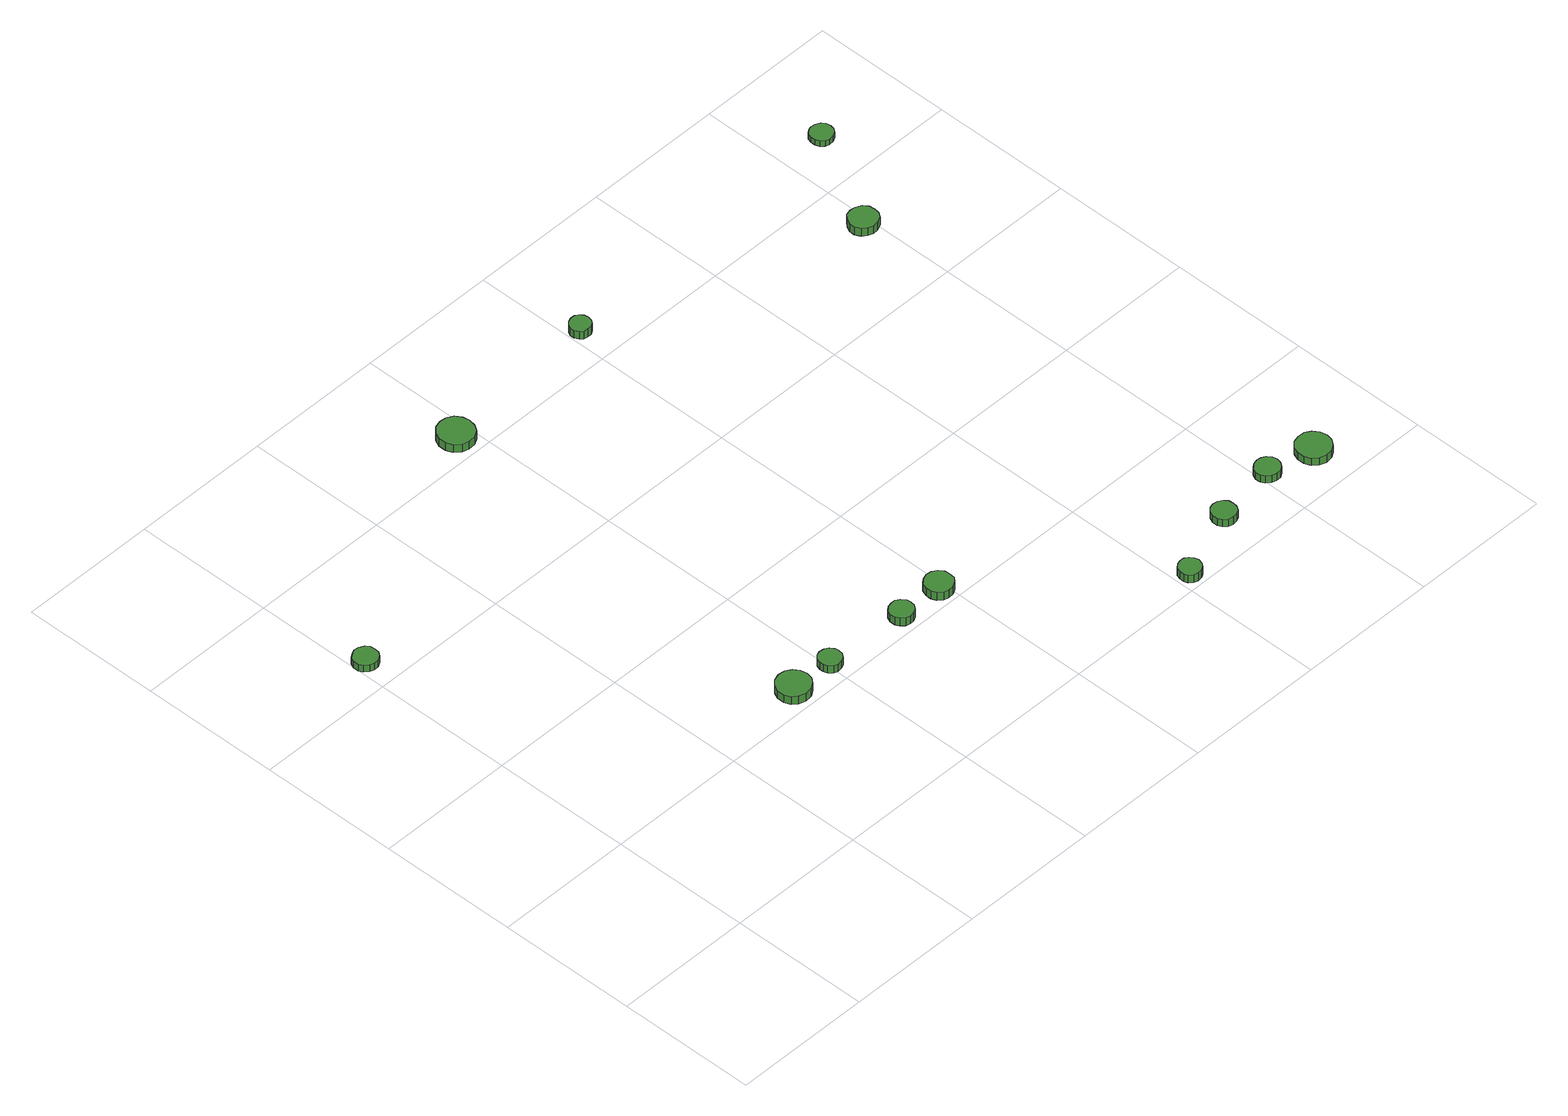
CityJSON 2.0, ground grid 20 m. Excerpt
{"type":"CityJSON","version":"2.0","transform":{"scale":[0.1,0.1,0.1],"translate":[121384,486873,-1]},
"CityObjects":{
"tree1":{"type":"SolitaryVegetationObject","attributes":{"function":"something"},"geometry":[{"type":"MultiSurface","lod":"1","boundaries":[[[0,1,2,3,4,5,6,7,8,9,10,11,12,13,14]],[[15,16,17,18,19,20,21,22,23,24,25,26,27,28,29]],[[0,29,28,1]],[[1,28,27,2]],[[2,27,26,3]],[[3,26,25,4]],[[4,25,24,5]],[[5,24,23,6]],[[6,23,22,7]],[[7,22,21,8]],[[8,21,20,9]],[[9,20,19,10]],[[10,19,18,11]],[[11,18,17,12]],[[12,17,16,13]],[[13,16,15,14]],[[14,15,29,0]]]}]},
"tree2":{"type":"SolitaryVegetationObject","attributes":{"function":"something"},"geometry":[{"type":"MultiSurface","lod":"1","boundaries":[[[30,31,32,33,34,35,36,37,38,39,40,41,42,43,44]],[[45,46,47,48,49,50,51,52,53,54,55,56,57,58,59]],[[30,59,58,31]],[[31,58,57,32]],[[32,57,56,33]],[[33,56,55,34]],[[34,55,54,35]],[[35,54,53,36]],[[36,53,52,37]],[[37,52,51,38]],[[38,51,50,39]],[[39,50,49,40]],[[40,49,48,41]],[[41,48,47,42]],[[42,47,46,43]],[[43,46,45,44]],[[44,45,59,30]]]}]},
"tree3":{"type":"SolitaryVegetationObject","attributes":{"function":"something"},"geometry":[{"type":"MultiSurface","lod":"1","boundaries":[[[60,61,62,63,64,65,66,67,68,69,70,71,72,73,74]],[[75,76,77,78,79,80,81,82,83,84,85,86,87,88,89]],[[60,89,88,61]],[[61,88,87,62]],[[62,87,86,63]],[[63,86,85,64]],[[64,85,84,65]],[[65,84,83,66]],[[66,83,82,67]],[[67,82,81,68]],[[68,81,80,69]],[[69,80,79,70]],[[70,79,78,71]],[[71,78,77,72]],[[72,77,76,73]],[[73,76,75,74]],[[74,75,89,60]]]}]},
"tree4":{"type":"SolitaryVegetationObject","attributes":{"function":"something"},"geometry":[{"type":"MultiSurface","lod":"1","boundaries":[[[90,91,92,93,94,95,96,97,98,99,100,101,102,103,104]],[[105,106,107,108,109,110,111,112,113,114,115,116,117,118,119]],[[90,119,118,91]],[[91,118,117,92]],[[92,117,116,93]],[[93,116,115,94]],[[94,115,114,95]],[[95,114,113,96]],[[96,113,112,97]],[[97,112,111,98]],[[98,111,110,99]],[[99,110,109,100]],[[100,109,108,101]],[[101,108,107,102]],[[102,107,106,103]],[[103,106,105,104]],[[104,105,119,90]]]}]},
"tree5":{"type":"SolitaryVegetationObject","attributes":{"function":"something"},"geometry":[{"type":"MultiSurface","lod":"1","boundaries":[[[120,121,122,123,124,125,126,127,128,129,130,131,132,133,134]],[[135,136,137,138,139,140,141,142,143,144,145,146,147,148,149]],[[120,149,148,121]],[[121,148,147,122]],[[122,147,146,123]],[[123,146,145,124]],[[124,145,144,125]],[[125,144,143,126]],[[126,143,142,127]],[[127,142,141,128]],[[128,141,140,129]],[[129,140,139,130]],[[130,139,138,131]],[[131,138,137,132]],[[132,137,136,133]],[[133,136,135,134]],[[134,135,149,120]]]}]},
"tree6":{"type":"SolitaryVegetationObject","attributes":{"function":"something"},"geometry":[{"type":"MultiSurface","lod":"1","boundaries":[[[150,151,152,153,154,155,156,157,158,159,160,161,162,163,164]],[[165,166,167,168,169,170,171,172,173,174,175,176,177,178,179]],[[150,179,178,151]],[[151,178,177,152]],[[152,177,176,153]],[[153,176,175,154]],[[154,175,174,155]],[[155,174,173,156]],[[156,173,172,157]],[[157,172,171,158]],[[158,171,170,159]],[[159,170,169,160]],[[160,169,168,161]],[[161,168,167,162]],[[162,167,166,163]],[[163,166,165,164]],[[164,165,179,150]]]}]},
"tree7":{"type":"SolitaryVegetationObject","attributes":{"function":"something"},"geometry":[{"type":"MultiSurface","lod":"1","boundaries":[[[180,181,182,183,184,185,186,187,188,189,190,191,192,193,194]],[[195,196,197,198,199,200,201,202,203,204,205,206,207,208,209]],[[180,209,208,181]],[[181,208,207,182]],[[182,207,206,183]],[[183,206,205,184]],[[184,205,204,185]],[[185,204,203,186]],[[186,203,202,187]],[[187,202,201,188]],[[188,201,200,189]],[[189,200,199,190]],[[190,199,198,191]],[[191,198,197,192]],[[192,197,196,193]],[[193,196,195,194]],[[194,195,209,180]]]}]},
"tree8":{"type":"SolitaryVegetationObject","attributes":{"function":"something"},"geometry":[{"type":"MultiSurface","lod":"1","boundaries":[[[210,211,212,213,214,215,216,217,218,219,220,221,222,223,224]],[[225,226,227,228,229,230,231,232,233,234,235,236,237,238,239]],[[210,239,238,211]],[[211,238,237,212]],[[212,237,236,213]],[[213,236,235,214]],[[214,235,234,215]],[[215,234,233,216]],[[216,233,232,217]],[[217,232,231,218]],[[218,231,230,219]],[[219,230,229,220]],[[220,229,228,221]],[[221,228,227,222]],[[222,227,226,223]],[[223,226,225,224]],[[224,225,239,210]]]}]},
"tree9":{"type":"SolitaryVegetationObject","attributes":{"function":"something"},"geometry":[{"type":"MultiSurface","lod":"1","boundaries":[[[240,241,242,243,244,245,246,247,248,249,250,251,252,253,254]],[[255,256,257,258,259,260,261,262,263,264,265,266,267,268,269]],[[240,269,268,241]],[[241,268,267,242]],[[242,267,266,243]],[[243,266,265,244]],[[244,265,264,245]],[[245,264,263,246]],[[246,263,262,247]],[[247,262,261,248]],[[248,261,260,249]],[[249,260,259,250]],[[250,259,258,251]],[[251,258,257,252]],[[252,257,256,253]],[[253,256,255,254]],[[254,255,269,240]]]}]},
"tree10":{"type":"SolitaryVegetationObject","attributes":{"function":"something"},"geometry":[{"type":"MultiSurface","lod":"1","boundaries":[[[270,271,272,273,274,275,276,277,278,279,280,281,282,283,284]],[[285,286,287,288,289,290,291,292,293,294,295,296,297,298,299]],[[270,299,298,271]],[[271,298,297,272]],[[272,297,296,273]],[[273,296,295,274]],[[274,295,294,275]],[[275,294,293,276]],[[276,293,292,277]],[[277,292,291,278]],[[278,291,290,279]],[[279,290,289,280]],[[280,289,288,281]],[[281,288,287,282]],[[282,287,286,283]],[[283,286,285,284]],[[284,285,299,270]]]}]},
"tree11":{"type":"SolitaryVegetationObject","attributes":{"function":"something"},"geometry":[{"type":"MultiSurface","lod":"1","boundaries":[[[300,301,302,303,304,305,306,307,308,309,310,311,312,313,314]],[[315,316,317,318,319,320,321,322,323,324,325,326,327,328,329]],[[300,329,328,301]],[[301,328,327,302]],[[302,327,326,303]],[[303,326,325,304]],[[304,325,324,305]],[[305,324,323,306]],[[306,323,322,307]],[[307,322,321,308]],[[308,321,320,309]],[[309,320,319,310]],[[310,319,318,311]],[[311,318,317,312]],[[312,317,316,313]],[[313,316,315,314]],[[314,315,329,300]]]}]},
"tree12":{"type":"SolitaryVegetationObject","attributes":{"function":"something"},"geometry":[{"type":"MultiSurface","lod":"1","boundaries":[[[330,331,332,333,334,335,336,337,338,339,340,341,342,343,344]],[[345,346,347,348,349,350,351,352,353,354,355,356,357,358,359]],[[330,359,358,331]],[[331,358,357,332]],[[332,357,356,333]],[[333,356,355,334]],[[334,355,354,335]],[[335,354,353,336]],[[336,353,352,337]],[[337,352,351,338]],[[338,351,350,339]],[[339,350,349,340]],[[340,349,348,341]],[[341,348,347,342]],[[342,347,346,343]],[[343,346,345,344]],[[344,345,359,330]]]}]},
"tree13":{"type":"SolitaryVegetationObject","attributes":{"function":"something"},"geometry":[{"type":"MultiSurface","lod":"1","boundaries":[[[360,361,362,363,364,365,366,367,368,369,370,371,372,373,374]],[[375,376,377,378,379,380,381,382,383,384,385,386,387,388,389]],[[360,389,388,361]],[[361,388,387,362]],[[362,387,386,363]],[[363,386,385,364]],[[364,385,384,365]],[[365,384,383,366]],[[366,383,382,367]],[[367,382,381,368]],[[368,381,380,369]],[[369,380,379,370]],[[370,379,378,371]],[[371,378,377,372]],[[372,377,376,373]],[[373,376,375,374]],[[374,375,389,360]]]}]}
},
"vertices":[
[34,645,17],[33,652,17],[29,657,17],[22,661,17],[15,662,17],[9,659,17],[3,655,17],[0,648,17],[0,641,17],[3,635,17],[9,630,17],[15,628,17],[22,628,17],[29,632,17],[33,638,17],[33,638,6],[29,632,6],[22,628,6],[15,628,6],[9,630,6],[3,635,6],[0,641,6],[0,648,6],[3,655,6],[9,659,6],[15,662,6],[22,661,6],[29,657,6],[33,652,6],[34,645,6],
[358,226,27],[356,236,27],[350,244,27],[342,249,27],[332,250,27],[322,247,27],[315,240,27],[311,231,27],[311,221,27],[315,212,27],[322,206,27],[332,203,27],[342,204,27],[350,209,27],[356,217,27],[356,217,14],[350,209,14],[342,204,14],[332,203,14],[322,206,14],[315,212,14],[311,221,14],[311,231,14],[315,240,14],[322,247,14],[332,250,14],[342,249,14],[350,244,14],[356,236,14],[358,226,14],
[415,227,25],[414,233,25],[410,239,25],[404,242,25],[397,243,25],[391,241,25],[386,236,25],[384,230,25],[384,224,25],[386,218,25],[391,213,25],[397,211,25],[404,212,25],[410,215,25],[414,221,25],[414,221,13],[410,215,13],[404,212,13],[397,211,13],[391,213,13],[386,218,13],[384,224,13],[384,230,13],[386,236,13],[391,241,13],[397,243,13],[404,242,13],[410,239,13],[414,233,13],[415,227,13],
[537,222,25],[536,228,25],[531,234,25],[525,238,25],[519,238,25],[512,236,25],[507,232,25],[504,225,25],[504,218,25],[507,212,25],[512,207,25],[519,205,25],[525,206,25],[531,209,25],[536,215,25],[536,215,12],[531,209,12],[525,206,12],[519,205,12],[512,207,12],[507,212,12],[504,218,12],[504,225,12],[507,232,12],[512,236,12],[519,238,12],[525,238,12],[531,234,12],[536,228,12],[537,222,12],
[395,828,28],[393,838,28],[387,847,28],[378,852,28],[368,853,28],[358,850,28],[350,843,28],[346,833,28],[346,823,28],[350,813,28],[358,806,28],[368,803,28],[378,804,28],[387,809,28],[393,818,28],[393,818,15],[387,809,15],[378,804,15],[368,803,15],[358,806,15],[350,813,15],[346,823,15],[346,833,15],[350,843,15],[358,850,15],[368,853,15],[378,852,15],[387,847,15],[393,838,15],[395,828,15],
[606,222,24],[605,230,24],[600,237,24],[593,241,24],[585,242,24],[577,239,24],[571,234,24],[568,226,24],[568,218,24],[571,211,24],[577,205,24],[585,203,24],[593,204,24],[600,208,24],[605,214,24],[605,214,11],[600,208,11],[593,204,11],[585,203,11],[577,205,11],[571,211,11],[568,218,11],[568,226,11],[571,234,11],[577,239,11],[585,242,11],[593,241,11],[600,237,11],[605,230,11],[606,222,11],
[836,22,20],[834,28,20],[830,33,20],[825,37,20],[818,37,20],[812,35,20],[807,31,20],[805,25,20],[805,18,20],[807,12,20],[812,8,20],[818,6,20],[825,7,20],[830,10,20],[834,15,20],[834,15,7],[830,10,7],[825,7,7],[818,6,7],[812,8,7],[807,12,7],[805,18,7],[805,25,7],[807,31,7],[812,35,7],[818,37,7],[825,37,7],[830,33,7],[834,28,7],[836,22,7],
[629,851,23],[628,857,23],[624,862,23],[619,865,23],[613,865,23],[607,863,23],[603,859,23],[600,854,23],[600,848,23],[603,842,23],[607,838,23],[613,837,23],[619,837,23],[624,840,23],[628,845,23],[628,845,10],[624,840,10],[619,837,10],[613,837,10],[607,838,10],[603,842,10],[600,848,10],[600,854,10],[603,859,10],[607,863,10],[613,865,10],[619,865,10],[624,862,10],[628,857,10],[629,851,10],
[937,60,19],[936,67,19],[932,72,19],[926,76,19],[919,77,19],[912,75,19],[907,70,19],[904,63,19],[904,56,19],[907,50,19],[912,45,19],[919,43,19],[926,44,19],[932,47,19],[936,53,19],[936,53,7],[932,47,7],[926,44,7],[919,43,7],[912,45,7],[907,50,7],[904,56,7],[904,63,7],[907,70,7],[912,75,7],[919,77,7],[926,76,7],[932,72,7],[936,67,7],[937,60,7],
[1030,74,19],[1028,81,19],[1024,87,19],[1018,90,19],[1011,91,19],[1004,89,19],[998,84,19],[995,77,19],[995,70,19],[998,64,19],[1004,59,19],[1011,57,19],[1018,57,19],[1024,61,19],[1028,67,19],[1028,67,7],[1024,61,7],[1018,57,7],[1011,57,7],[1004,59,7],[998,64,7],[995,70,7],[995,77,7],[998,84,7],[1004,89,7],[1011,91,7],[1018,90,7],[1024,87,7],[1028,81,7],[1030,74,7],
[1102,59,19],[1100,69,19],[1094,77,19],[1086,82,19],[1076,83,19],[1066,80,19],[1059,73,19],[1055,64,19],[1055,54,19],[1059,45,19],[1066,38,19],[1076,35,19],[1086,36,19],[1094,41,19],[1100,49,19],[1100,49,7],[1094,41,7],[1086,36,7],[1076,35,7],[1066,38,7],[1059,45,7],[1055,54,7],[1055,64,7],[1059,73,7],[1066,80,7],[1076,83,7],[1086,82,7],[1094,77,7],[1100,69,7],[1102,59,7],
[1006,728,23],[1005,736,23],[1000,743,23],[992,747,23],[984,748,23],[976,746,23],[970,740,23],[966,732,23],[966,724,23],[970,716,23],[976,711,23],[984,708,23],[992,709,23],[1000,713,23],[1005,720,23],[1005,720,10],[1000,713,10],[992,709,10],[984,708,10],[976,711,10],[970,716,10],[966,724,10],[966,732,10],[970,740,10],[976,746,10],[984,748,10],[992,747,10],[1000,743,10],[1005,736,10],[1006,728,10],
[1080,872,16],[1079,879,16],[1075,884,16],[1069,887,16],[1062,888,16],[1056,886,16],[1051,882,16],[1049,876,16],[1049,869,16],[1051,863,16],[1056,858,16],[1062,856,16],[1069,857,16],[1075,860,16],[1079,866,16],[1079,866,7],[1075,860,7],[1069,857,7],[1062,856,7],[1056,858,7],[1051,863,7],[1049,869,7],[1049,876,7],[1051,882,7],[1056,886,7],[1062,888,7],[1069,887,7],[1075,884,7],[1079,879,7],[1080,872,7]
]}
